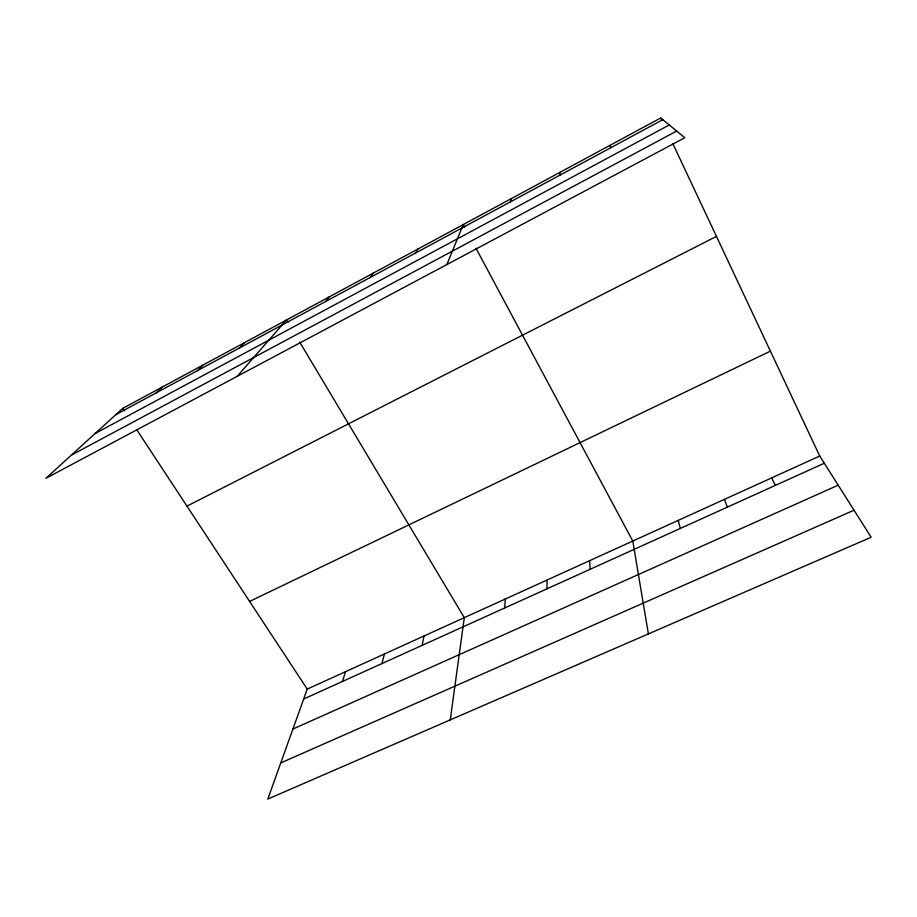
<?xml version="1.0" encoding="UTF-8"?>
<svg xmlns="http://www.w3.org/2000/svg" width="917" height="917" viewBox="0 0 917 917"><rect width="100%" height="100%" fill="white"/><g stroke="black" fill="none" stroke-linecap="round" stroke-linejoin="round"><path stroke-width="1.38" d="M504.659 607.994L505.29 599.03M450.27 719.879L464.289 617.668L299.653 342.03M422.141 645.362L423.998 635.997M510.494 201.82L511.101 198.725M381.953 663.564L384.406 654.004M342.477 681.446L345.491 671.691M819.729 456.036L307.229 689.091L267.821 799.062L871.15 537.236L819.729 456.036L672.78 143.533M446.843 264.566L463.268 224.55L464.61 227.049M415.55 253.023L417.762 249.115M370.193 277.484L373.15 273.197M325.73 301.464L329.398 296.821M237.228 376.314L286.482 319.987L287.949 322.44M239.36 348.036L244.38 342.717M197.419 370.663L203.07 365.023M156.257 392.854L162.515 386.917M122.718 408.397L45.85 478.342L684.793 137.722L660.744 117.938L122.718 408.397L124.265 410.759M115.874 414.633L662.831 119.669M95.036 433.581L669.272 124.964M71.354 455.141L676.689 131.062M186.965 506.127L716.441 236.403M249.607 601.426L770.406 351.142M303.676 699.018L824.291 463.234M292.913 729.049L838.184 485.185M280.774 762.921L854.036 510.207M136.679 429.626L307.229 689.091M475.969 248.255L632.787 541.053L648.388 633.899M609.805 145.436L610.963 147.637M771.644 477.906L775.369 485.391M660.744 117.938L661.948 120.505M724.476 499.352L727.387 507.124M678.202 520.398L680.334 528.433M559.943 172.362L560.195 175.021M589.528 560.723L590.216 569.239M547.036 580.048L547.048 588.794"/></g></svg>
